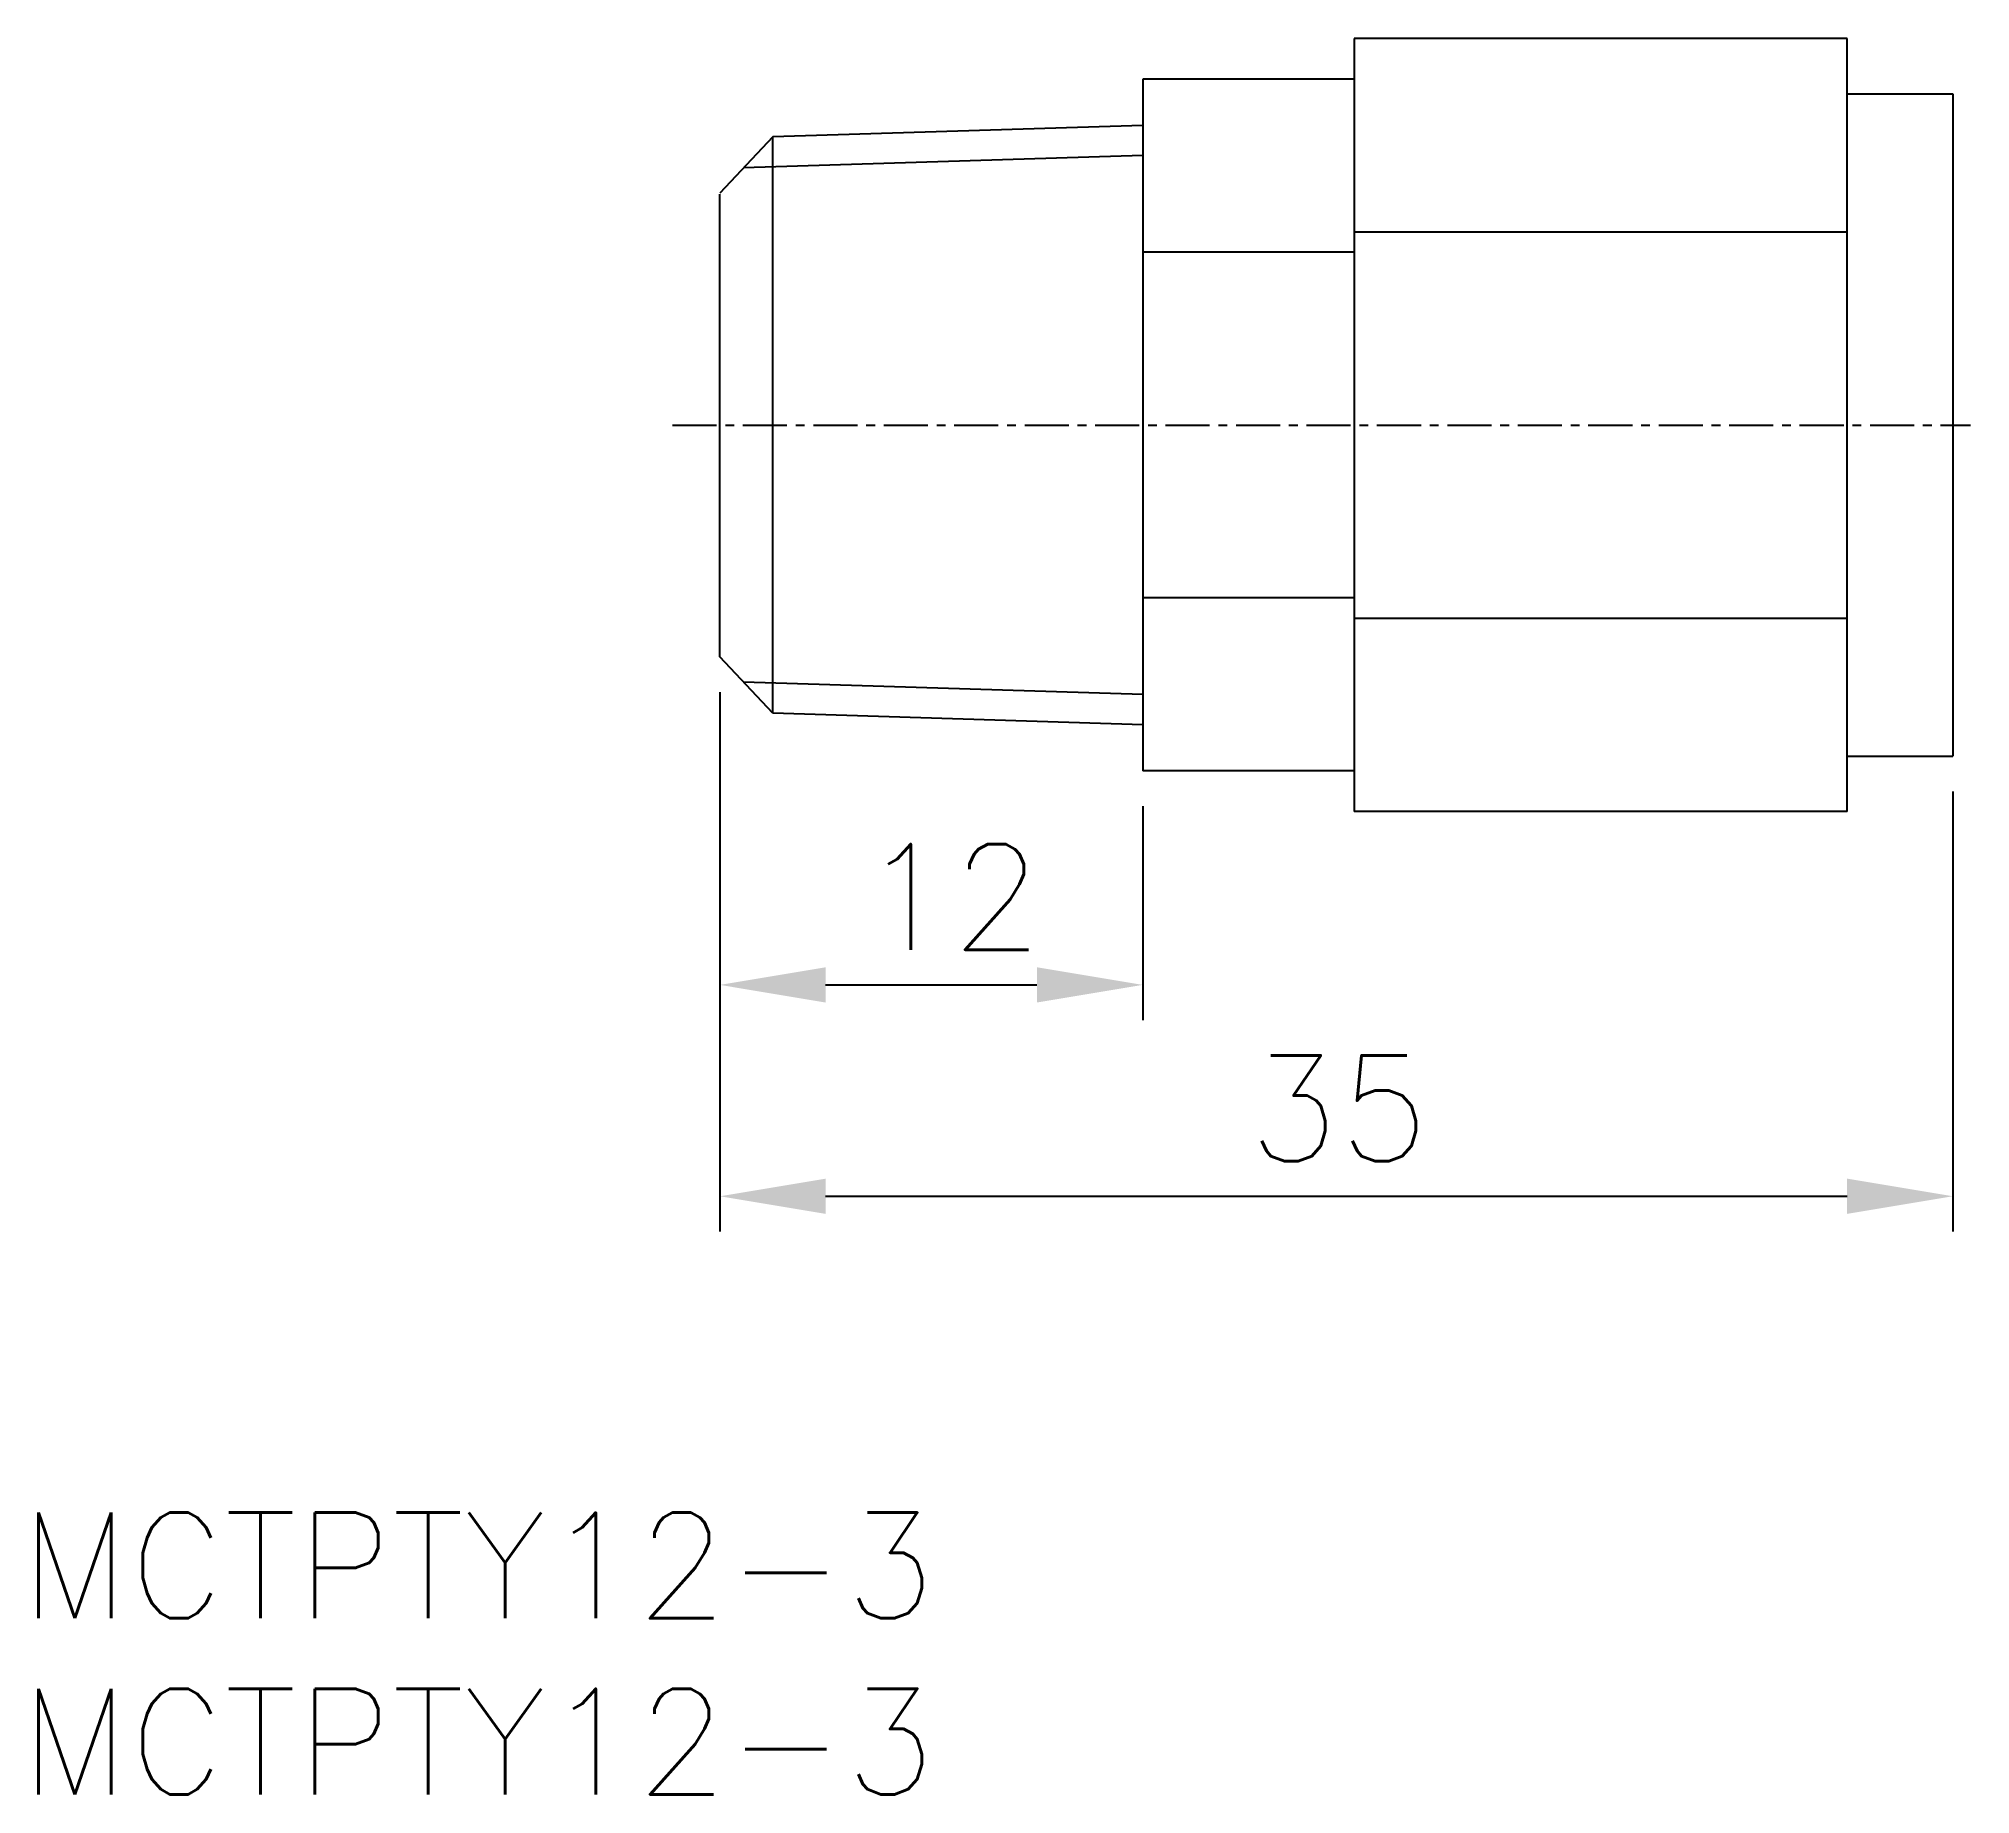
# Model space of a CAD drawing. Extents: x 0.5 to 55.4, y 0 to 49.8.
import ezdxf

# ---------------------------------------------------------------- set-up
doc = ezdxf.new("R2010")
doc.units = 0
doc.linetypes.add('CENTER', pattern=[2, 1.25, -0.25, 0.25, -0.25])
doc.layers.get('0').update_dxf_attribs({"linetype": 'CONTINUOUS'})
doc.layers.get('DEFPOINTS').update_dxf_attribs({"linetype": 'CONTINUOUS'})
doc.layers.add('CENTER', color=1, linetype='CENTER')
doc.layers.add('SUNPO', color=7, linetype='CONTINUOUS')
doc.styles.get("Standard").update_dxf_attribs({"font": 'txt.shx'})
doc.dimstyles.get("Standard").update_dxf_attribs({"dimtxt": 2.5, "dimasz": 2.5, "dimexe": 1.25, "dimexo": 0.625, "dimtad": 1, "dimcen": 2.5, "dimazin": 3, "dimtfac": 1, "dimtmove": 0, "dimatfit": 3})

# ---------------------------------------------------------------- blocks, each defined once
blk = doc.blocks.new('*U2')
at = {"color": 7, "linetype": 'CONTINUOUS'}
blk.add_text('MCTPTY12-3', height=3, dxfattribs=at).set_placement((0, 0))
blk = doc.blocks.new('*U3')
at = {"color": 7, "linetype": 'CONTINUOUS'}
blk.add_text('MCTPTY12-3', height=3, dxfattribs=at).set_placement((0, 5))
blk = doc.blocks.new('*U4')
at = {"layer": 'SUNPO', "color": 7, "linetype": 'CONTINUOUS'}
blk.add_text('12', height=3, dxfattribs=at).set_placement((23.858, 23.979))
blk = doc.blocks.new('*D0')
at = {"layer": 'DEFPOINTS', "color": 0, "linetype": 'CONTINUOUS'}
for p in [(19.858, 32.289), (31.858, 29.058), (31.858, 22.979)]:
    blk.add_point(p, dxfattribs=at)
at = {"layer": 'SUNPO', "color": 7, "linetype": 'CONTINUOUS'}
for p, q in [((19.858, 31.289), (19.858, 21.979)), ((31.858, 28.058), (31.858, 21.979)), ((22.858, 22.979), (28.858, 22.979))]:
    blk.add_line(p, q, dxfattribs=at)
for points in [[(22.858, 23.479), (22.858, 22.479), (19.858, 22.979)], [(28.858, 23.479), (28.858, 22.479), (31.858, 22.979)]]:
    blk.add_solid(points, dxfattribs=at)
at = {"color": 7, "linetype": 'CONTINUOUS'}
blk.add_blockref('*U4', (0, 0), dxfattribs=at)
blk = doc.blocks.new('*U5')
at = {"layer": 'SUNPO', "color": 7, "linetype": 'CONTINUOUS'}
blk.add_text('35', height=3, dxfattribs=at).set_placement((34.858, 17.979))
blk = doc.blocks.new('*D1')
at = {"layer": 'DEFPOINTS', "color": 0, "linetype": 'CONTINUOUS'}
for p in [(19.858, 32.289), (54.858, 29.473), (54.858, 16.979)]:
    blk.add_point(p, dxfattribs=at)
at = {"layer": 'SUNPO', "color": 7, "linetype": 'CONTINUOUS'}
for p, q in [((19.858, 31.289), (19.858, 15.979)), ((54.858, 28.473), (54.858, 15.979)), ((22.858, 16.979), (51.858, 16.979))]:
    blk.add_line(p, q, dxfattribs=at)
for points in [[(22.858, 17.479), (22.858, 16.479), (19.858, 16.979)], [(51.858, 17.479), (51.858, 16.479), (54.858, 16.979)]]:
    blk.add_solid(points, dxfattribs=at)
at = {"color": 7, "linetype": 'CONTINUOUS'}
blk.add_blockref('*U5', (0, 0), dxfattribs=at)

msp = doc.modelspace()

# ---------------------------------------------------------------- linework, layer by layer
at = {"color": 7, "linetype": 'CONTINUOUS'}
for p, q in [((37.858, 49.842), (37.858, 27.903)), ((51.858, 49.842), (37.858, 49.842)), ((51.858, 27.903), (51.858, 49.842)), ((37.858, 48.688), (31.858, 48.688)), ((31.858, 48.688), (31.858, 29.058)), ((51.858, 48.273), (54.858, 48.273)), ((54.858, 48.273), (54.858, 29.473)), ((31.858, 47.38), (21.358, 47.052)), ((21.358, 47.052), (19.858, 45.456)), ((21.358, 30.693), (21.358, 47.052)), ((31.858, 46.524), (20.529, 46.17)), ((19.858, 32.289), (19.858, 45.427)), ((37.858, 44.358), (51.858, 44.358)), ((37.858, 43.78), (31.858, 43.78)), ((37.858, 33.965), (31.858, 33.965)), ((37.858, 33.388), (51.858, 33.388)), ((21.358, 30.693), (19.858, 32.289)), ((31.858, 31.221), (20.529, 31.575)), ((31.858, 30.365), (21.358, 30.693)), ((51.858, 29.473), (54.858, 29.473)), ((37.858, 29.058), (31.858, 29.058)), ((51.858, 27.903), (37.858, 27.903))]:
    msp.add_line(p, q, dxfattribs=at)
at = {"layer": 'CENTER', "color": 1, "linetype": 'CENTER'}
msp.add_line((18.51, 38.873), (55.356, 38.873), dxfattribs=at)

# ---------------------------------------------------------------- block references
at = {"color": 7, "linetype": 'CONTINUOUS'}
for name in ['*U3', '*U2']:
    msp.add_blockref(name, (0, 0), dxfattribs=at)

# ---------------------------------------------------------------- dimensions: what is measured, and where the dimension line sits
at = {"layer": 'SUNPO', "color": 7, "linetype": 'CONTINUOUS'}
for base, p2, picture, middle in [((31.858, 22.979), (31.858, 29.058), '*D0', (25.858, 25.479)), ((54.858, 16.979), (54.858, 29.473), '*D1', (37.358, 19.479))]:
    dim = msp.add_linear_dim(base=base, p1=(19.858, 32.289), p2=p2, dimstyle='Standard', dxfattribs=at)
    dim.commit()
    dim.dimension.update_dxf_attribs({"geometry": picture, "text_midpoint": middle})

doc.saveas('drawing.dxf')
